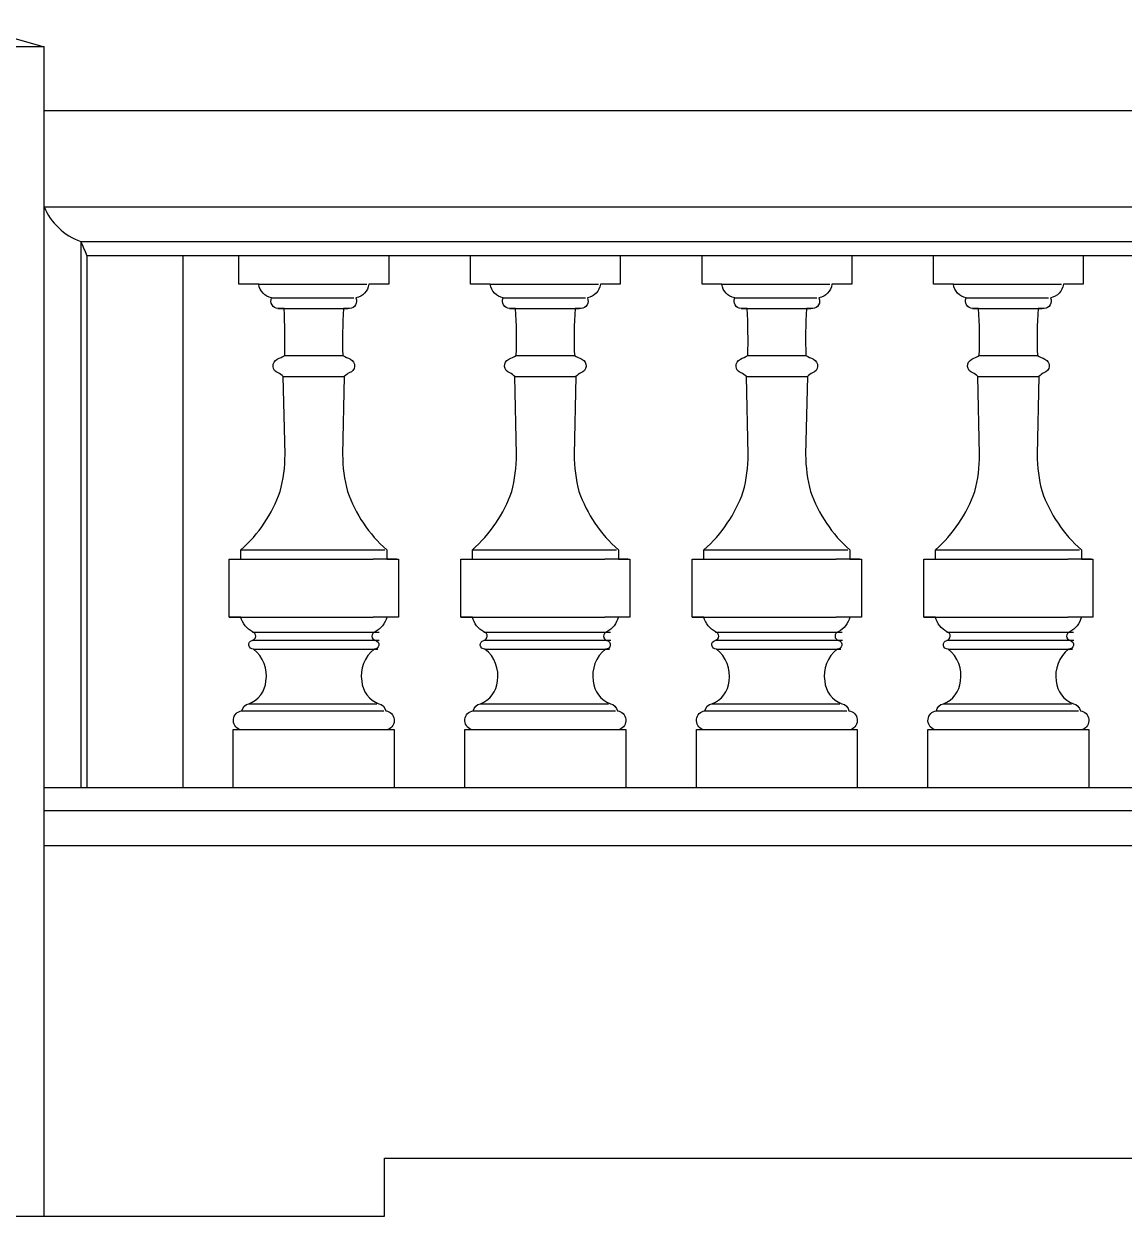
# Model space of a CAD drawing. Extents: x 391 to 4074, y 4249 to 5891.
# Drawn here: x 1184 to 2134, y 4249 to 5279 of the extents above; entities that cross this region are included whole.
import ezdxf

# ---------------------------------------------------------------- set-up
doc = ezdxf.new("R2010")
doc.units = 0
doc.header["$LTSCALE"] = 0.85
doc.header["$MEASUREMENT"] = 0
for name, color, linetype in [('2', 2, 'CONTINUOUS'), ('3', 3, 'CONTINUOUS'), ('4', 4, 'CONTINUOUS'), ('7', 7, 'CONTINUOUS')]:
    doc.layers.add(name, color=color, linetype=linetype)

msp = doc.modelspace()

# ---------------------------------------------------------------- linework, layer by layer
at = {"layer": '2'}
msp.add_lwpolyline([(391.3, 4248.9), (1495.3, 4248.9), (1495.3, 4248.9), (1495.3, 4298.9), (2971.7, 4298.9), (2971.7, 4298.9), (2971.7, 4248.9), (2971.7, 4248.9), (4074.2, 4248.9)], dxfattribs=at)
at = {"layer": '3'}
for p, q in [((1233, 5090.9), (3232.5, 5090.9)), ((1233, 5090.9), (1233, 4618.9)), ((1238.3, 5078.9), (1238.3, 4618.9)), ((1397.9, 5042.1), (1469, 5042.1)), ((1597.9, 5042.1), (1669, 5042.1)), ((1797.9, 5042.1), (1869, 5042.1)), ((1997.9, 5042.1), (2069, 5042.1)), ((1403.4, 5032.9), (1463.6, 5032.9)), ((1603.4, 5032.9), (1663.6, 5032.9)), ((1803.4, 5032.9), (1863.6, 5032.9)), ((2003.4, 5032.9), (2063.6, 5032.9)), ((1409.2, 4992.3), (1459.4, 4992.3)), ((1609.2, 4992.3), (1659.4, 4992.3)), ((1809.2, 4992.3), (1859.4, 4992.3)), ((2009.2, 4992.3), (2059.4, 4992.3)), ((1408, 4974.3), (1460.7, 4974.3)), ((1608, 4974.3), (1660.7, 4974.3)), ((1808, 4974.3), (1860.7, 4974.3)), ((2008, 4974.3), (2060.7, 4974.3)), ((1371.3, 4824.4), (1495.7, 4824.4)), ((1571.3, 4824.4), (1695.7, 4824.4)), ((1771.3, 4824.4), (1895.7, 4824.4)), ((1971.3, 4824.4), (2095.7, 4824.4)), ((1381.3, 4753.4), (1490.7, 4753.4)), ((1581.3, 4753.4), (1690.7, 4753.4)), ((1781.3, 4753.4), (1890.7, 4753.4)), ((1981.3, 4753.4), (2090.7, 4753.4)), ((1490.9, 4746.3), (1381.1, 4746.3)), ((1382.2, 4738.8), (1489.7, 4738.8)), ((1690.9, 4746.3), (1581.1, 4746.3)), ((1582.2, 4738.8), (1689.7, 4738.8)), ((1890.9, 4746.3), (1781.1, 4746.3)), ((1782.2, 4738.8), (1889.7, 4738.8)), ((2090.9, 4746.3), (1981.1, 4746.3)), ((1982.2, 4738.8), (2089.7, 4738.8)), ((1378.2, 4691.6), (1488.8, 4691.6)), ((1578.2, 4691.6), (1688.8, 4691.6)), ((1778.2, 4691.6), (1888.8, 4691.6)), ((1978.2, 4691.6), (2088.8, 4691.6)), ((1372.1, 4685.4), (1494.9, 4685.4)), ((1572.1, 4685.4), (1694.9, 4685.4)), ((1772.1, 4685.4), (1894.9, 4685.4)), ((1972.1, 4685.4), (2094.9, 4685.4)), ((3264.2, 4598.9), (1201.3, 4598.9))]:
    msp.add_line(p, q, dxfattribs=at)
for centre, radius, start, end in [((1251.1, 5141.8), 54, 202.7383, 250.3974), ((977.2, 4969.4), 283.2, 22.7429, 25.4026)]:
    msp.add_arc(centre, radius, start, end, dxfattribs=at)
at = {"layer": '4'}
for p, q in [((1201.3, 5258.9), (391.3, 5258.9)), ((1201.3, 4248.9), (1201.3, 5258.9)), ((1201.3, 5203.9), (3264.2, 5203.9)), ((3264.2, 4618.9), (1201.3, 4618.9))]:
    msp.add_line(p, q, dxfattribs=at)
msp.add_lwpolyline([(391.3, 5258.9), (461.3, 5278.9), (1131.3, 5278.9), (1201.3, 5258.9)], dxfattribs=at)
at = {"layer": '7'}
for p, q in [((1201.3, 5120.9), (3264.2, 5120.9)), ((1238.3, 5078.9), (3227.2, 5078.9)), ((1321.3, 5078.9), (1321.3, 4618.9)), ((1386.8, 5053.9), (1480.2, 5053.9)), ((1586.8, 5053.9), (1680.2, 5053.9)), ((1786.8, 5053.9), (1880.2, 5053.9)), ((1986.8, 5053.9), (2080.2, 5053.9)), ((1361.3, 4816.4), (1379.3, 4816.4)), ((1361.3, 4816.4), (1381.3, 4816.4)), ((1381.3, 4816.4), (1485.7, 4816.4)), ((1505.7, 4816.4), (1485.7, 4816.4)), ((1505.7, 4816.4), (1487.7, 4816.4)), ((1561.3, 4816.4), (1579.3, 4816.4)), ((1561.3, 4816.4), (1581.3, 4816.4)), ((1581.3, 4816.4), (1685.7, 4816.4)), ((1705.7, 4816.4), (1685.7, 4816.4)), ((1705.7, 4816.4), (1687.7, 4816.4)), ((1761.3, 4816.4), (1779.3, 4816.4)), ((1761.3, 4816.4), (1781.3, 4816.4)), ((1781.3, 4816.4), (1885.7, 4816.4)), ((1905.7, 4816.4), (1885.7, 4816.4)), ((1905.7, 4816.4), (1887.7, 4816.4)), ((1961.3, 4816.4), (1981.3, 4816.4)), ((1961.3, 4816.4), (1979.3, 4816.4)), ((1981.3, 4816.4), (2085.7, 4816.4)), ((2105.7, 4816.4), (2085.7, 4816.4)), ((2105.7, 4816.4), (2087.7, 4816.4)), ((1361.3, 4766.4), (1379.3, 4766.4)), ((1361.3, 4766.4), (1381.3, 4766.4)), ((1381.3, 4766.4), (1485.7, 4766.4)), ((1505.7, 4766.4), (1485.7, 4766.4)), ((1505.7, 4766.4), (1487.7, 4766.4)), ((1561.3, 4766.4), (1579.3, 4766.4)), ((1561.3, 4766.4), (1581.3, 4766.4)), ((1581.3, 4766.4), (1685.7, 4766.4)), ((1705.7, 4766.4), (1685.7, 4766.4)), ((1705.7, 4766.4), (1687.7, 4766.4)), ((1761.3, 4766.4), (1779.3, 4766.4)), ((1761.3, 4766.4), (1781.3, 4766.4)), ((1781.3, 4766.4), (1885.7, 4766.4)), ((1905.7, 4766.4), (1885.7, 4766.4)), ((1905.7, 4766.4), (1887.7, 4766.4)), ((1961.3, 4766.4), (1981.3, 4766.4)), ((1961.3, 4766.4), (1979.3, 4766.4)), ((1981.3, 4766.4), (2085.7, 4766.4)), ((2105.7, 4766.4), (2085.7, 4766.4)), ((2105.7, 4766.4), (2087.7, 4766.4)), ((1370.3, 4669.4), (1498.4, 4669.4)), ((1570.3, 4669.4), (1698.4, 4669.4)), ((1770.3, 4669.4), (1898.4, 4669.4)), ((1970.3, 4669.4), (2098.4, 4669.4)), ((3264.2, 4568.9), (1201.3, 4568.9))]:
    msp.add_line(p, q, dxfattribs=at)
for points in [[(1364.8, 4618.9), (1364.8, 4669.4), (1370.3, 4669.4, -0.787404), (1372.1, 4685.4, -0.285708), (1378.2, 4691.6, 0.296527), (1393, 4711, 0.274585), (1382.2, 4738.8, -0.927433), (1381.1, 4746.3, 0.802854), (1381.3, 4753.6, -0.204287), (1371.3, 4766.4), (1361.3, 4766.4), (1361.3, 4816.4), (1371.3, 4816.4), (1371.3, 4824.4, 0.127434), (1405.3, 4874.8, 0.06305), (1409.5, 4906.9), (1408, 4974.3, 0.061829), (1403.6, 4977.4, -0.697354), (1402.8, 4989.2, 0.001735), (1409.2, 4992.3, 0.024539), (1408.6, 5032.9), (1408.6, 5032.9), (1403.4, 5032.9, -0.524515), (1397.9, 5042.1, -0.321458), (1386.8, 5053.9), (1369.7, 5053.9), (1369.7, 5078.9), (1434.3, 5078.9), (1499, 5078.9), (1499, 5053.9), (1481.9, 5053.9, -0.321458), (1470.7, 5042.1, -0.524515), (1465.3, 5032.9), (1460, 5032.9), (1460, 5032.9, 0.024539), (1459.4, 4992.3, 0.001735), (1465.9, 4989.2, -0.697354), (1465, 4977.4, 0.061829), (1460.7, 4974.3), (1459.2, 4906.9, 0.06305), (1463.4, 4874.8, 0.127434), (1497.4, 4824.4), (1497.4, 4816.4), (1507.4, 4816.4), (1507.4, 4766.4), (1497.4, 4766.4, -0.204287), (1487.4, 4753.6, 0.802854), (1487.6, 4746.3, -0.927433), (1486.4, 4738.8, 0.274585), (1475.7, 4711, 0.296527), (1490.5, 4691.6, -0.285708), (1496.6, 4685.4, -0.787404), (1498.4, 4669.4), (1503.8, 4669.4), (1503.8, 4618.9)], [(1564.8, 4618.9), (1564.8, 4669.4), (1570.3, 4669.4, -0.787404), (1572.1, 4685.4, -0.285708), (1578.2, 4691.6, 0.296527), (1593, 4711, 0.274585), (1582.2, 4738.8, -0.927433), (1581.1, 4746.3, 0.802854), (1581.3, 4753.6, -0.204287), (1571.3, 4766.4), (1561.3, 4766.4), (1561.3, 4816.4), (1571.3, 4816.4), (1571.3, 4824.4, 0.127434), (1605.3, 4874.8, 0.06305), (1609.5, 4906.9), (1608, 4974.3, 0.061829), (1603.6, 4977.4, -0.697354), (1602.8, 4989.2, 0.001735), (1609.2, 4992.3, 0.024539), (1608.6, 5032.9), (1608.6, 5032.9), (1603.4, 5032.9, -0.524515), (1597.9, 5042.1, -0.321458), (1586.8, 5053.9), (1569.7, 5053.9), (1569.7, 5078.9), (1634.3, 5078.9), (1699, 5078.9), (1699, 5053.9), (1681.9, 5053.9, -0.321458), (1670.7, 5042.1, -0.524515), (1665.3, 5032.9), (1660, 5032.9), (1660, 5032.9, 0.024539), (1659.4, 4992.3, 0.001735), (1665.9, 4989.2, -0.697354), (1665, 4977.4, 0.061829), (1660.7, 4974.3), (1659.2, 4906.9, 0.06305), (1663.4, 4874.8, 0.127434), (1697.4, 4824.4), (1697.4, 4816.4), (1707.4, 4816.4), (1707.4, 4766.4), (1697.4, 4766.4, -0.204287), (1687.4, 4753.6, 0.802854), (1687.6, 4746.3, -0.927433), (1686.4, 4738.8, 0.274585), (1675.7, 4711, 0.296527), (1690.5, 4691.6, -0.285708), (1696.6, 4685.4, -0.787404), (1698.4, 4669.4), (1703.8, 4669.4), (1703.8, 4618.9)], [(1764.8, 4618.9), (1764.8, 4669.4), (1770.3, 4669.4, -0.787404), (1772.1, 4685.4, -0.285708), (1778.2, 4691.6, 0.296527), (1793, 4711, 0.274585), (1782.2, 4738.8, -0.927433), (1781.1, 4746.3, 0.802854), (1781.3, 4753.6, -0.204287), (1771.3, 4766.4), (1761.3, 4766.4), (1761.3, 4816.4), (1771.3, 4816.4), (1771.3, 4824.4, 0.127434), (1805.3, 4874.8, 0.06305), (1809.5, 4906.9), (1808, 4974.3, 0.061829), (1803.6, 4977.4, -0.697354), (1802.8, 4989.2, 0.001735), (1809.2, 4992.3, 0.024539), (1808.6, 5032.9), (1808.6, 5032.9), (1803.4, 5032.9, -0.524515), (1797.9, 5042.1, -0.321458), (1786.8, 5053.9), (1769.7, 5053.9), (1769.7, 5078.9), (1834.3, 5078.9), (1899, 5078.9), (1899, 5053.9), (1881.9, 5053.9, -0.321458), (1870.7, 5042.1, -0.524515), (1865.3, 5032.9), (1860, 5032.9), (1860, 5032.9, 0.024539), (1859.4, 4992.3, 0.001735), (1865.9, 4989.2, -0.697354), (1865, 4977.4, 0.061829), (1860.7, 4974.3), (1859.2, 4906.9, 0.06305), (1863.4, 4874.8, 0.127434), (1897.4, 4824.4), (1897.4, 4816.4), (1907.4, 4816.4), (1907.4, 4766.4), (1897.4, 4766.4, -0.204287), (1887.4, 4753.6, 0.802854), (1887.6, 4746.3, -0.927433), (1886.4, 4738.8, 0.274585), (1875.7, 4711, 0.296527), (1890.5, 4691.6, -0.285708), (1896.6, 4685.4, -0.787404), (1898.4, 4669.4), (1903.8, 4669.4), (1903.8, 4618.9)], [(1964.8, 4618.9), (1964.8, 4669.4), (1970.3, 4669.4, -0.787404), (1972.1, 4685.4, -0.285708), (1978.2, 4691.6, 0.296527), (1993, 4711, 0.274585), (1982.2, 4738.8, -0.927433), (1981.1, 4746.3, 0.802854), (1981.3, 4753.6, -0.204287), (1971.3, 4766.4), (1961.3, 4766.4), (1961.3, 4816.4), (1971.3, 4816.4), (1971.3, 4824.4, 0.127434), (2005.3, 4874.8, 0.06305), (2009.5, 4906.9), (2008, 4974.3, 0.061829), (2003.6, 4977.4, -0.697354), (2002.8, 4989.2, 0.001735), (2009.2, 4992.3, 0.024539), (2008.6, 5032.9), (2008.6, 5032.9), (2003.4, 5032.9, -0.524515), (1997.9, 5042.1, -0.321458), (1986.8, 5053.9), (1969.7, 5053.9), (1969.7, 5078.9), (2034.3, 5078.9), (2099, 5078.9), (2099, 5053.9), (2081.9, 5053.9, -0.321458), (2070.7, 5042.1, -0.524515), (2065.3, 5032.9), (2060, 5032.9), (2060, 5032.9, 0.024539), (2059.4, 4992.3, 0.001735), (2065.9, 4989.2, -0.697354), (2065, 4977.4, 0.061829), (2060.7, 4974.3), (2059.2, 4906.9, 0.06305), (2063.4, 4874.8, 0.127434), (2097.4, 4824.4), (2097.4, 4816.4), (2107.4, 4816.4), (2107.4, 4766.4), (2097.4, 4766.4, -0.204287), (2087.4, 4753.6, 0.802854), (2087.6, 4746.3, -0.927433), (2086.4, 4738.8, 0.274585), (2075.7, 4711, 0.296527), (2090.5, 4691.6, -0.285708), (2096.6, 4685.4, -0.787404), (2098.4, 4669.4), (2103.8, 4669.4), (2103.8, 4618.9)]]:
    msp.add_lwpolyline(points, format="xyb", dxfattribs=at)

doc.saveas('drawing.dxf')
